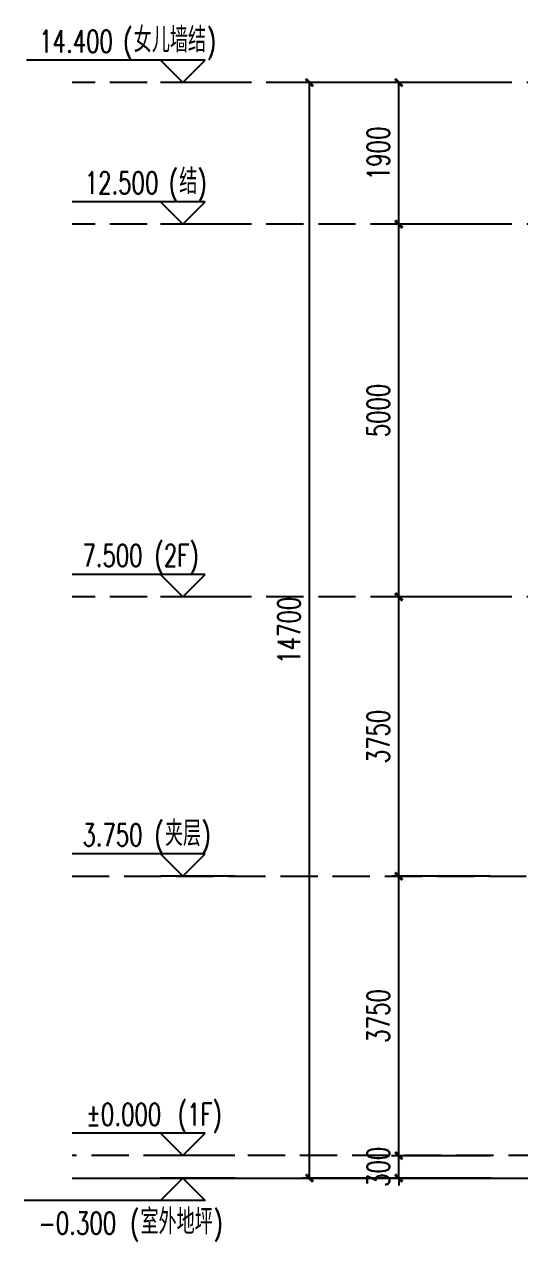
# Model space of a CAD drawing. Extents: x -2377130 to 293730, y -2 to 754590.
# Drawn here: x -1689140 to -1682485, y 516083 to 532419 of the extents above; entities that cross this region are included whole.
import ezdxf

# ---------------------------------------------------------------- set-up
doc = ezdxf.new("R2010")
doc.units = 0
doc.header["$LTSCALE"] = 1000
doc.header["$MEASUREMENT"] = 0
doc.linetypes.add('__DASH', pattern=[0.35, 0.25, -0.1])
doc.linetypes.add('DOTE', pattern=[2.42, 2, -0.2, 0.02, -0.2])
doc.layers.get('Defpoints').update_dxf_attribs({"color": 210})
for name, color, linetype in [('A-AXIS-D', 1, 'Continuous'), ('A-AXIS-DOTE', 14, 'DOTE'), ('AS-WALL', 40, 'Continuous'), ('DIM_ELEV', 3, 'Continuous'), ('PUB_TEXT', 7, 'Continuous')]:
    doc.layers.add(name, color=color, linetype=linetype)
doc.styles.add('_TCH_DIM', font='SIMPLEX', dxfattribs={"bigfont": 'GBCBIG'})
doc.styles.add('_TCH_DIM_T3', font='SIMPLEX', dxfattribs={"width": 0.705882, "bigfont": 'GBCBIG'})
doc.dimstyles.new('_TCH_ARCH&&100', dxfattribs={"dimtxt": 297.5, "dimasz": 100, "dimexe": 100, "dimexo": 100, "dimgap": 126.25, "dimtad": 1, "dimdec": 0, "dimzin": 0, "dimdsep": 46, "dimtxsty": '_TCH_DIM_T3', "dimblk": 'ARCHTICK', "dimcen": 0.09, "dimclrt": 7, "dimazin": 2, "dimtfac": 1, "dimtdec": 0, "dimtix": 1, "dimtmove": 2, "dimatfit": 3, "dimfxl": 0, "dimtolj": 1, "dimtzin": 0, "dimarcsym": 0})

# ---------------------------------------------------------------- blocks, each defined once
blk = doc.blocks.new('_ArchTick')
at = {"color": 0, "linetype": 'ByBlock', "const_width": 0.4}
blk.add_lwpolyline([(-0.5, -0.5), (0.5, 0.5)], dxfattribs=at)
blk = doc.blocks.new('*D493')
at = {"layer": 'A-AXIS-D', "color": 0, "lineweight": -2}
for p, q in [((-1684076, 531637), (-1685409, 531637)), ((-1685309, 516937), (-1685309, 531637)), ((-1684076, 516937), (-1685409, 516937))]:
    blk.add_line(p, q, dxfattribs=at)
at = {"layer": 'Defpoints', "color": 0}
for p in [(-1685309, 531637), (-1683976, 531637), (-1683976, 516937)]:
    blk.add_point(p, dxfattribs=at)
at = {"layer": 'A-AXIS-D', "color": 0, "lineweight": -2, "xscale": 100, "yscale": 100, "zscale": 100}
for p, rotation in [((-1685309, 531637), 90), ((-1685309, 516937), 270)]:
    blk.add_blockref('_ArchTick', p, dxfattribs=dict(at, rotation=rotation))
at = {"layer": 'A-AXIS-D', "color": 7, "insert": (-1685584, 524287), "char_height": 297.5, "attachment_point": 5, "rotation": 90, "style": '_TCH_DIM_T3'}
blk.add_mtext('\\A1;14700', dxfattribs=at)
blk = doc.blocks.new('*D492')
at = {"layer": 'A-AXIS-D', "color": 0, "lineweight": -2}
for p, q in [((-1682876, 517237), (-1684209, 517237)), ((-1684109, 517237), (-1684109, 517337)), ((-1684109, 516937), (-1684109, 517237)), ((-1682876, 516937), (-1684209, 516937)), ((-1684109, 516937), (-1684109, 516837))]:
    blk.add_line(p, q, dxfattribs=at)
at = {"layer": 'Defpoints', "color": 0}
for p in [(-1684109, 517237), (-1682776, 517237), (-1682776, 516937)]:
    blk.add_point(p, dxfattribs=at)
at = {"layer": 'A-AXIS-D', "color": 0, "lineweight": -2, "xscale": 100, "yscale": 100, "zscale": 100}
for p, rotation in [((-1684109, 517237), 270), ((-1684109, 516937), 90)]:
    blk.add_blockref('_ArchTick', p, dxfattribs=dict(at, rotation=rotation))
at = {"layer": 'A-AXIS-D', "color": 7, "insert": (-1684384, 517087), "char_height": 297.5, "attachment_point": 5, "rotation": 90, "style": '_TCH_DIM_T3'}
blk.add_mtext('\\A1;300', dxfattribs=at)
blk = doc.blocks.new('*D491')
at = {"layer": 'A-AXIS-D', "color": 0, "lineweight": -2}
for p, q in [((-1682876, 520987), (-1684209, 520987)), ((-1684109, 517237), (-1684109, 520987)), ((-1682876, 517237), (-1684209, 517237))]:
    blk.add_line(p, q, dxfattribs=at)
at = {"layer": 'Defpoints', "color": 0}
for p in [(-1684109, 520987), (-1682776, 520987), (-1682776, 517237)]:
    blk.add_point(p, dxfattribs=at)
at = {"layer": 'A-AXIS-D', "color": 0, "lineweight": -2, "xscale": 100, "yscale": 100, "zscale": 100}
for p, rotation in [((-1684109, 520987), 90), ((-1684109, 517237), 270)]:
    blk.add_blockref('_ArchTick', p, dxfattribs=dict(at, rotation=rotation))
at = {"layer": 'A-AXIS-D', "color": 7, "insert": (-1684384, 519112), "char_height": 297.5, "attachment_point": 5, "rotation": 90, "style": '_TCH_DIM_T3'}
blk.add_mtext('\\A1;3750', dxfattribs=at)
blk = doc.blocks.new('*D490')
at = {"layer": 'A-AXIS-D', "color": 0, "lineweight": -2}
for p, q in [((-1682876, 524737), (-1684209, 524737)), ((-1684109, 520987), (-1684109, 524737)), ((-1682876, 520987), (-1684209, 520987))]:
    blk.add_line(p, q, dxfattribs=at)
at = {"layer": 'Defpoints', "color": 0}
for p in [(-1684109, 524737), (-1682776, 524737), (-1682776, 520987)]:
    blk.add_point(p, dxfattribs=at)
at = {"layer": 'A-AXIS-D', "color": 0, "lineweight": -2, "xscale": 100, "yscale": 100, "zscale": 100}
for p, rotation in [((-1684109, 524737), 90), ((-1684109, 520987), 270)]:
    blk.add_blockref('_ArchTick', p, dxfattribs=dict(at, rotation=rotation))
at = {"layer": 'A-AXIS-D', "color": 7, "insert": (-1684384, 522862), "char_height": 297.5, "attachment_point": 5, "rotation": 90, "style": '_TCH_DIM_T3'}
blk.add_mtext('\\A1;3750', dxfattribs=at)
blk = doc.blocks.new('*D489')
at = {"layer": 'A-AXIS-D', "color": 0, "lineweight": -2}
for p, q in [((-1682876, 529737), (-1684209, 529737)), ((-1684109, 524737), (-1684109, 529737)), ((-1682876, 524737), (-1684209, 524737))]:
    blk.add_line(p, q, dxfattribs=at)
at = {"layer": 'Defpoints', "color": 0}
for p in [(-1684109, 529737), (-1682776, 529737), (-1682776, 524737)]:
    blk.add_point(p, dxfattribs=at)
at = {"layer": 'A-AXIS-D', "color": 0, "lineweight": -2, "xscale": 100, "yscale": 100, "zscale": 100}
for p, rotation in [((-1684109, 529737), 90), ((-1684109, 524737), 270)]:
    blk.add_blockref('_ArchTick', p, dxfattribs=dict(at, rotation=rotation))
at = {"layer": 'A-AXIS-D', "color": 7, "insert": (-1684384, 527237), "char_height": 297.5, "attachment_point": 5, "rotation": 90, "style": '_TCH_DIM_T3'}
blk.add_mtext('\\A1;5000', dxfattribs=at)
blk = doc.blocks.new('*D488')
at = {"layer": 'A-AXIS-D', "color": 0, "lineweight": -2}
for p, q in [((-1682876, 531637), (-1684209, 531637)), ((-1684109, 529737), (-1684109, 531637)), ((-1682876, 529737), (-1684209, 529737))]:
    blk.add_line(p, q, dxfattribs=at)
at = {"layer": 'Defpoints', "color": 0}
for p in [(-1684109, 531637), (-1682776, 531637), (-1682776, 529737)]:
    blk.add_point(p, dxfattribs=at)
at = {"layer": 'A-AXIS-D', "color": 0, "lineweight": -2, "xscale": 100, "yscale": 100, "zscale": 100}
for p, rotation in [((-1684109, 531637), 90), ((-1684109, 529737), 270)]:
    blk.add_blockref('_ArchTick', p, dxfattribs=dict(at, rotation=rotation))
at = {"layer": 'A-AXIS-D', "color": 7, "insert": (-1684384, 530687), "char_height": 297.5, "attachment_point": 5, "rotation": 90, "style": '_TCH_DIM_T3'}
blk.add_mtext('\\A1;1900', dxfattribs=at)

msp = doc.modelspace()

# ---------------------------------------------------------------- linework, layer by layer
at = {"layer": 'A-AXIS-DOTE', "color": 8, "linetype": '__DASH', "ltscale": 2}
for p, q in [((-1669290, 531637.5), (-1688498.6, 531637.5)), ((-1669290, 529737.5), (-1688498.6, 529737.5)), ((-1669290, 524737.5), (-1688498.6, 524737.5)), ((-1688498.6, 520987.5), (-1669230, 520987.5)), ((-1549136.8, 517237.5), (-1688498.6, 517237.5))]:
    msp.add_line(p, q, dxfattribs=at)
at = {"layer": 'AS-WALL', "color": 8}
msp.add_line((-1688498.6, 516937.5), (-1549136.8, 516937.5), dxfattribs=at)
at = {"layer": 'DIM_ELEV', "color": 8}
for p, q in [((-1686710.6, 531937.5), (-1689110, 531937.5)), ((-1687010.6, 531637.5), (-1687310.6, 531937.5)), ((-1687010.6, 531637.5), (-1686710.6, 531937.5)), ((-1686310.6, 531637.5), (-1687310.6, 531637.5)), ((-1686710.6, 530037.5), (-1688498.6, 530037.5)), ((-1687010.6, 529737.5), (-1687310.6, 530037.5)), ((-1687010.6, 529737.5), (-1686710.6, 530037.5)), ((-1686310.6, 529737.5), (-1687310.6, 529737.5)), ((-1686710.6, 525037.5), (-1688498.6, 525037.5)), ((-1687010.6, 524737.5), (-1687310.6, 525037.5)), ((-1687010.6, 524737.5), (-1686710.6, 525037.5)), ((-1686310.6, 524737.5), (-1687310.6, 524737.5)), ((-1686710.6, 521287.5), (-1688498.6, 521287.5)), ((-1687010.6, 520987.5), (-1687310.6, 521287.5)), ((-1687010.6, 520987.5), (-1686710.6, 521287.5)), ((-1686310.6, 520987.5), (-1687310.6, 520987.5)), ((-1686710.6, 517537.5), (-1688498.6, 517537.5)), ((-1687010.6, 517237.5), (-1687310.6, 517537.5)), ((-1687010.6, 517237.5), (-1686710.6, 517537.5)), ((-1686310.6, 517237.5), (-1687310.6, 517237.5)), ((-1687010.6, 516937.5), (-1687310.6, 516637.5)), ((-1686310.6, 516937.5), (-1687310.6, 516937.5)), ((-1687010.6, 516937.5), (-1686710.6, 516637.5)), ((-1686710.6, 516637.5), (-1689140, 516637.5))]:
    msp.add_line(p, q, dxfattribs=at)

# ---------------------------------------------------------------- texts
at = {"layer": 'PUB_TEXT', "color": 8, "style": '_TCH_DIM', "width": 0.705882}
for s, p in [('(', (-1687810, 532042.5)), (')', (-1686687, 532042.5)), ('14.400', (-1688940, 532042.5)), ('12.500', (-1688328.6, 530142.5)), ('(', (-1687198.6, 530142.5)), (')', (-1686812.9, 530142.5)), ('7.500', (-1688360.6, 525142.5)), ('(2F)', (-1687390.6, 525142.5)), ('3.750', (-1688360.6, 521392.5)), ('(', (-1687390.6, 521392.5)), (')', (-1686759.1, 521392.5)), ('%%P0.000', (-1688308.6, 517642.5)), ('(1F)', (-1687078.6, 517642.5)), ('-0.300', (-1688950, 516182.5)), ('(', (-1687720, 516182.5)), (')', (-1686597, 516182.5))]:
    msp.add_text(s, height=297.5, dxfattribs=at).set_placement(p)
at = {"layer": 'PUB_TEXT', "color": 8, "style": '_TCH_DIM'}
for s, height, p in [('女儿墙结', 337.59, (-1687670, 532042.5)), ('结', 337.6, (-1687058.6, 530142.5)), ('夹层', 337.59, (-1687250.6, 521392.5)), ('室外地坪', 337.59, (-1687580, 516182.5))]:
    msp.add_text(s, height=height, dxfattribs=at).set_placement(p)

# ---------------------------------------------------------------- dimensions: what is measured, and where the dimension line sits
at = {"layer": 'A-AXIS-D', "color": 8}
for p1, p2, picture, middle in [((-1683975.6, 516937.5), (-1683975.6, 531637.5), '*D493', (-1685584, 524287.5)), ((-1682775.6, 529737.5), (-1682775.6, 531637.5), '*D488', (-1684384, 530687.5)), ((-1682775.6, 524737.5), (-1682775.6, 529737.5), '*D489', (-1684384, 527237.5)), ((-1682775.6, 520987.5), (-1682775.6, 524737.5), '*D490', (-1684384, 522862.5)), ((-1682775.6, 517237.5), (-1682775.6, 520987.5), '*D491', (-1684384, 519112.5)), ((-1682775.6, 516937.5), (-1682775.6, 517237.5), '*D492', (-1684384, 517087.5))]:
    dim = msp.add_aligned_dim(p1=p1, p2=p2, distance=1333.3, dimstyle='_TCH_ARCH&&100', dxfattribs=at)
    dim.commit()
    dim.dimension.update_dxf_attribs({"geometry": picture, "text_midpoint": middle})

doc.saveas('drawing.dxf')
